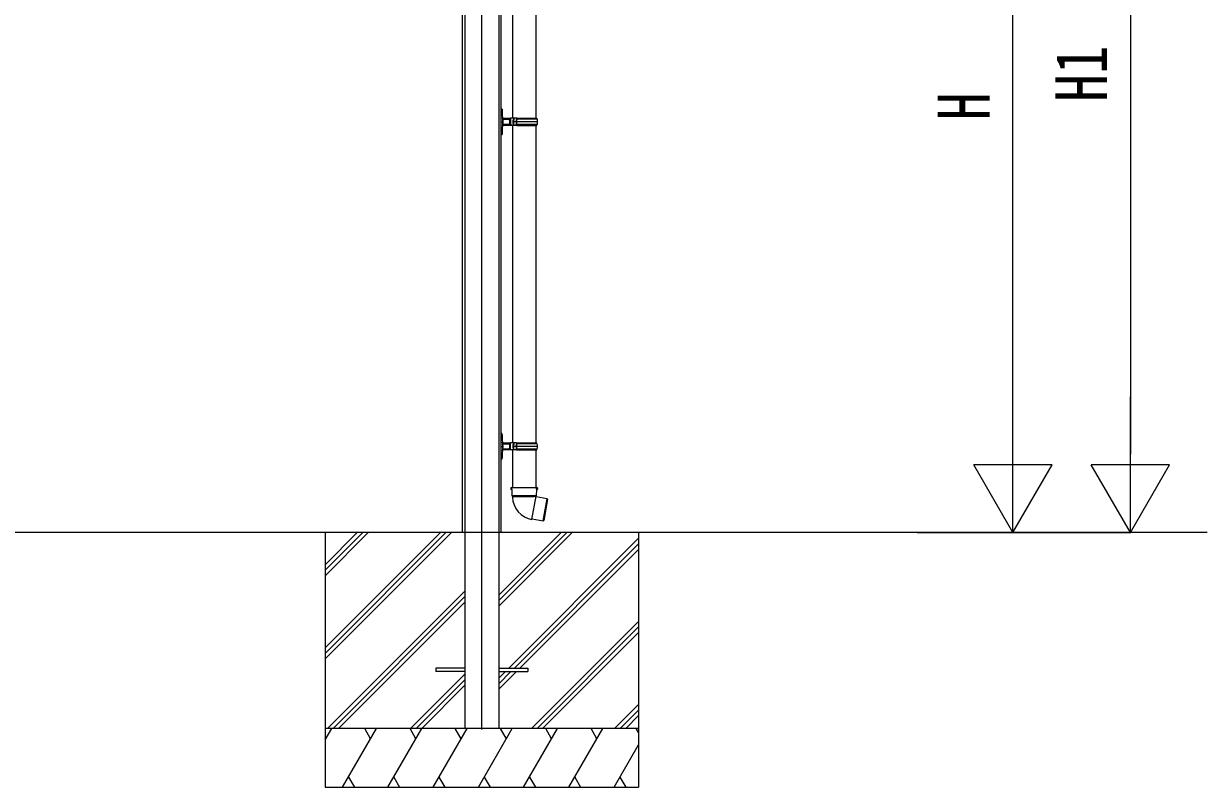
# Model space of a CAD drawing. Units: millimetres, scale not verified. Extents: x -16820 to 16820, y -11880 to 11880.
# Drawn here: x 496 to 3516, y -8630 to -6681 of the extents above; entities that cross this region are included whole.
import ezdxf
from ezdxf.enums import TextEntityAlignment as Align

# ---------------------------------------------------------------- set-up
doc = ezdxf.new("R2010")
doc.units = ezdxf.units.MM
doc.header["$LTSCALE"] = 60
for name, color, linetype in [('0-3_YKK_12', 2, 'Continuous'), ('0-4_YKK_A1', 4, 'Continuous'), ('0-5_YKK_D', 6, 'Continuous')]:
    doc.layers.add(name, color=color, linetype=linetype)
doc.styles.add('ＭＳ ゴシック', font='')
doc.styles.get('ＭＳ ゴシック').set_extended_font_data('MS Gothic')

msp = doc.modelspace()

# ---------------------------------------------------------------- linework, layer by layer
at = {"layer": '0-3_YKK_12'}
msp.add_line((1665.08, -8482.49), (1665.08, -5709.02), dxfattribs=at)
at = {"layer": '0-4_YKK_A1'}
for p, q in [((1615.08, -5712.44), (1615.08, -7980.15)), ((1621.95, -5712.68), (1621.95, -8480.15)), ((1708.22, -5715.69), (1708.22, -8480.15)), ((1713.28, -5715.87), (1713.28, -7980.15)), ((1743.18, -6111.99), (1743.18, -6922.49)), ((1803.38, -6922.48), (1803.38, -6111.98)), ((1714.28, -6897.99), (1713.28, -6897.99)), ((1714.28, -6904.28), (1713.28, -6904.28)), ((1714.58, -6898.15), (1713.58, -6898.15)), ((1714.58, -6904.45), (1713.58, -6904.45)), ((1716.28, -6898.89), (1714.28, -6897.99)), ((1714.28, -6904.28), (1714.28, -6897.99)), ((1716.58, -6899.06), (1714.58, -6898.15)), ((1714.58, -6904.45), (1714.58, -6898.15)), ((1716.28, -6898.89), (1716.46, -6904.62)), ((1716.58, -6899.06), (1716.76, -6904.79)), ((1714.28, -6931.49), (1713.28, -6931.49)), ((1714.58, -6931.65), (1713.58, -6931.65)), ((1714.28, -6931.49), (1717.28, -6931.49)), ((1714.28, -6958.69), (1714.28, -6931.49)), ((1714.58, -6931.65), (1717.58, -6931.65)), ((1714.58, -6958.86), (1714.58, -6931.65)), ((1717.28, -6931.49), (1716.46, -6958.35)), ((1717.58, -6931.65), (1716.76, -6958.52)), ((1717.28, -6931.49), (1718.28, -6931.49)), ((1717.58, -6931.65), (1718.58, -6931.65)), ((1717.99, -6922.24), (1718.09, -6925.49)), ((1718.09, -6937.49), (1717.99, -6940.73)), ((1735.28, -6925.49), (1718.1, -6925.49)), ((1718.1, -6925.49), (1718.28, -6931.49)), ((1718.28, -6931.49), (1718.1, -6937.49)), ((1718.1, -6937.49), (1735.28, -6937.49)), ((1718.29, -6922.41), (1718.39, -6925.65)), ((1718.39, -6937.65), (1718.29, -6940.9)), ((1735.58, -6925.65), (1718.4, -6925.65)), ((1718.4, -6925.65), (1718.58, -6931.65)), ((1718.58, -6931.65), (1718.4, -6937.65)), ((1718.4, -6937.65), (1735.58, -6937.65)), ((1718.95, -6922.49), (1735.28, -6922.49)), ((1735.28, -6940.49), (1718.95, -6940.49)), ((1719.25, -6922.65), (1735.58, -6922.65)), ((1735.58, -6940.65), (1719.25, -6940.65)), ((1735.28, -6922.49), (1738.28, -6922.49)), ((1735.28, -6925.49), (1735.28, -6922.49)), ((1735.28, -6926.99), (1735.28, -6925.49)), ((1735.28, -6926.99), (1735.28, -6935.98)), ((1736.27, -6926.99), (1735.28, -6926.99)), ((1738.28, -6926.99), (1735.28, -6926.99)), ((1736.27, -6935.98), (1735.28, -6935.98)), ((1735.28, -6935.99), (1738.28, -6935.99)), ((1738.28, -6940.49), (1735.28, -6940.49)), ((1735.58, -6922.65), (1738.58, -6922.65)), ((1735.58, -6925.65), (1735.58, -6922.65)), ((1735.58, -6927.15), (1735.58, -6925.65)), ((1738.58, -6927.15), (1735.58, -6927.15)), ((1735.58, -6927.16), (1735.58, -6936.15)), ((1736.57, -6927.16), (1735.58, -6927.16)), ((1736.57, -6936.15), (1735.58, -6936.15)), ((1735.58, -6936.15), (1738.58, -6936.15)), ((1738.58, -6940.65), (1735.58, -6940.65)), ((1738.28, -6926.99), (1736.27, -6926.99)), ((1736.27, -6935.98), (1736.27, -6926.99)), ((1738.28, -6935.98), (1736.27, -6935.98)), ((1738.58, -6927.16), (1736.57, -6927.16)), ((1736.57, -6936.15), (1736.57, -6927.16)), ((1738.58, -6936.15), (1736.57, -6936.15)), ((1746.28, -6922.49), (1738.28, -6922.49)), ((1746.58, -6922.65), (1738.58, -6922.65)), ((1743.18, -6940.49), (1743.18, -7750.99)), ((1746.29, -6926.99), (1744.28, -6926.99)), ((1746.29, -6935.98), (1744.28, -6935.98)), ((1746.28, -6935.99), (1744.28, -6935.99)), ((1746.59, -6927.16), (1744.58, -6927.16)), ((1746.59, -6936.15), (1744.58, -6936.15)), ((1746.58, -6936.15), (1744.58, -6936.15)), ((1746.28, -6926.99), (1746.28, -6922.49)), ((1746.28, -6940.49), (1746.28, -6935.99)), ((1746.29, -6922.48), (1746.29, -6926.99)), ((1753.31, -6922.48), (1746.29, -6922.48)), ((1746.29, -6931.48), (1746.29, -6926.99)), ((1746.29, -6935.98), (1746.29, -6931.48)), ((1752.79, -6931.48), (1746.29, -6931.48)), ((1746.29, -6940.48), (1746.29, -6935.98)), ((1753.31, -6940.48), (1746.29, -6940.48)), ((1746.58, -6927.15), (1746.58, -6922.65)), ((1746.58, -6940.65), (1746.58, -6936.15)), ((1746.59, -6922.65), (1746.59, -6927.16)), ((1753.61, -6922.65), (1746.59, -6922.65)), ((1746.59, -6931.65), (1746.59, -6927.16)), ((1746.59, -6936.15), (1746.59, -6931.65)), ((1753.09, -6931.65), (1746.59, -6931.65)), ((1746.59, -6940.65), (1746.59, -6936.15)), ((1753.61, -6940.65), (1746.59, -6940.65)), ((1752.79, -6931.48), (1752.79, -6931.49)), ((1752.79, -6931.48), (1752.79, -6931.48)), ((1752.88, -6931.48), (1752.88, -6931.48)), ((1806.78, -6931.48), (1753.05, -6931.48)), ((1753.09, -6931.65), (1753.09, -6931.65)), ((1753.09, -6931.65), (1753.09, -6931.65)), ((1753.18, -6931.65), (1753.18, -6931.65)), ((1753.55, -6922.48), (1753.31, -6922.48)), ((1753.55, -6940.48), (1753.31, -6940.48)), ((1807.08, -6931.65), (1753.35, -6931.65)), ((1753.55, -6922.48), (1753.95, -6922.48)), ((1753.55, -6940.48), (1753.95, -6940.48)), ((1753.85, -6922.65), (1753.61, -6922.65)), ((1753.85, -6940.65), (1753.61, -6940.65)), ((1753.85, -6922.65), (1754.25, -6922.65)), ((1753.85, -6940.65), (1754.25, -6940.65)), ((1753.95, -6922.48), (1805.28, -6922.48)), ((1753.95, -6940.48), (1805.28, -6940.48)), ((1754.25, -6922.65), (1805.58, -6922.65)), ((1754.25, -6940.65), (1805.58, -6940.65)), ((1806.28, -6924.48), (1754.98, -6924.48)), ((1806.28, -6938.48), (1754.98, -6938.48)), ((1806.58, -6924.65), (1755.28, -6924.65)), ((1806.58, -6938.65), (1755.28, -6938.65)), ((1803.38, -7750.98), (1803.38, -6940.48)), ((1805.28, -6924.48), (1805.28, -6922.48)), ((1805.28, -6940.48), (1805.28, -6938.48)), ((1805.58, -6924.65), (1805.58, -6922.65)), ((1805.58, -6940.65), (1805.58, -6938.65)), ((1714.28, -6958.69), (1713.28, -6958.69)), ((1714.58, -6958.86), (1713.58, -6958.86)), ((1714.28, -6958.69), (1716.46, -6958.35)), ((1714.28, -6964.99), (1714.28, -6958.69)), ((1714.58, -6958.86), (1716.76, -6958.52)), ((1714.58, -6965.15), (1714.58, -6958.86)), ((1716.46, -6958.35), (1716.28, -6964.08)), ((1716.76, -6958.52), (1716.58, -6964.25)), ((1714.28, -7732.78), (1714.28, -7726.49)), ((1716.28, -7727.39), (1716.46, -7733.12)), ((1714.28, -7732.78), (1713.28, -7732.78)), ((1714.28, -7759.99), (1713.28, -7759.99)), ((1714.28, -7759.99), (1714.28, -7732.78)), ((1714.28, -7787.19), (1714.28, -7759.99)), ((1717.28, -7759.99), (1718.28, -7759.99)), ((1717.99, -7750.74), (1718.09, -7753.99)), ((1735.28, -7753.99), (1718.1, -7753.99)), ((1718.95, -7750.99), (1735.28, -7750.99)), ((1735.28, -7750.99), (1738.28, -7750.99)), ((1735.28, -7755.49), (1735.28, -7764.48)), ((1736.27, -7755.49), (1735.28, -7755.49)), ((1738.28, -7755.49), (1735.28, -7755.49)), ((1738.28, -7755.49), (1736.27, -7755.49)), ((1736.27, -7764.48), (1736.27, -7755.49)), ((1746.28, -7750.99), (1738.28, -7750.99)), ((1746.29, -7755.49), (1744.28, -7755.49)), ((1746.28, -7755.49), (1746.28, -7750.99)), ((1746.29, -7750.98), (1746.29, -7755.49)), ((1753.31, -7750.98), (1746.29, -7750.98)), ((1746.29, -7759.98), (1746.29, -7755.49)), ((1746.29, -7764.48), (1746.29, -7759.98)), ((1752.79, -7759.98), (1746.29, -7759.98)), ((1752.79, -7759.98), (1752.79, -7759.99)), ((1752.79, -7759.98), (1752.79, -7759.98)), ((1752.88, -7759.98), (1752.88, -7759.98)), ((1806.78, -7759.98), (1753.05, -7759.98)), ((1753.55, -7750.98), (1753.31, -7750.98)), ((1753.55, -7750.98), (1753.95, -7750.98)), ((1753.95, -7750.98), (1805.28, -7750.98)), ((1806.28, -7752.98), (1754.98, -7752.98)), ((1805.28, -7752.98), (1805.28, -7750.98)), ((1714.28, -7787.19), (1713.28, -7787.19)), ((1714.28, -7787.19), (1716.46, -7786.85)), ((1714.28, -7793.49), (1714.28, -7787.19)), ((1716.46, -7786.85), (1716.28, -7792.58)), ((1718.09, -7765.99), (1717.99, -7769.23)), ((1718.1, -7765.99), (1735.28, -7765.99)), ((1735.28, -7768.99), (1718.95, -7768.99)), ((1736.27, -7764.48), (1735.28, -7764.48)), ((1735.28, -7764.49), (1738.28, -7764.49)), ((1738.28, -7768.99), (1735.28, -7768.99)), ((1738.28, -7764.48), (1736.27, -7764.48)), ((1743.18, -7768.99), (1743.18, -7864.99)), ((1746.29, -7764.48), (1744.28, -7764.48)), ((1746.28, -7764.49), (1744.28, -7764.49)), ((1746.28, -7768.99), (1746.28, -7764.49)), ((1746.29, -7768.98), (1746.29, -7764.48)), ((1753.31, -7768.98), (1746.29, -7768.98)), ((1753.55, -7768.98), (1753.31, -7768.98)), ((1753.55, -7768.98), (1753.95, -7768.98)), ((1753.95, -7768.98), (1805.28, -7768.98)), ((1806.28, -7766.98), (1754.98, -7766.98)), ((1803.38, -7864.99), (1803.38, -7768.98)), ((1805.28, -7768.98), (1805.28, -7766.98)), ((1741.43, -7864.99), (1739.28, -7865.77)), ((1739.28, -7865.77), (1739.35, -7865.77)), ((1739.28, -7869.42), (1739.35, -7869.42)), ((1739.42, -7868.51), (1739.42, -7866.68)), ((1741.43, -7864.99), (1741.56, -7864.99)), ((1741.52, -7870.24), (1741.79, -7885.52)), ((1741.66, -7870.24), (1741.52, -7870.24)), ((1741.56, -7864.99), (1805, -7864.99)), ((1741.74, -7869.33), (1741.68, -7865.88)), ((1804.77, -7885.52), (1805.04, -7870.24)), ((1805.04, -7870.24), (1804.91, -7870.24)), ((1805, -7864.99), (1805.13, -7864.99)), ((1805.04, -7870.24), (1807.28, -7869.42)), ((1807.28, -7865.77), (1805.13, -7864.99)), ((1807.15, -7868.51), (1807.15, -7866.68)), ((1807.22, -7865.77), (1807.28, -7865.77)), ((1807.22, -7869.42), (1807.28, -7869.42)), ((1807.28, -7869.42), (1807.28, -7865.77)), ((1741.79, -7885.52), (1743.11, -7887.47)), ((1741.79, -7885.52), (1773.28, -7885.52)), ((1743.11, -7887.47), (1743.17, -7889.09)), ((1743.11, -7887.47), (1798.42, -7887.47)), ((1773.28, -7885.52), (1804.77, -7885.52)), ((1792.96, -7946.37), (1803.39, -7887.22)), ((1831.54, -7893.42), (1803.18, -7888.41)), ((1803.72, -7887.08), (1804.77, -7885.52)), ((1821.58, -7949.94), (1831.54, -7893.42)), ((1832.36, -7894.57), (1822.74, -7949.13)), ((1832.36, -7894.57), (1831.54, -7893.42)), ((1793.21, -7944.94), (1821.58, -7949.94)), ((1821.58, -7949.94), (1822.74, -7949.13)), ((3516.36, -7979.99), (-3178.01, -7979.99)), ((1265.08, -7979.99), (1265.08, -8629.99)), ((1265.08, -8273.96), (1559.06, -7979.99)), ((1265.08, -8288.11), (1573.21, -7979.99)), ((1265.08, -8302.25), (1587.35, -7979.99)), ((1265.08, -8061.83), (1346.93, -7979.99)), ((1265.08, -8075.97), (1361.07, -7979.99)), ((1265.08, -8090.12), (1375.21, -7979.99)), ((1708.22, -8167.48), (1895.72, -7979.99)), ((1708.22, -8153.34), (1881.57, -7979.99)), ((1708.22, -8139.19), (1867.43, -7979.99)), ((1734.06, -8325.49), (2065.08, -7994.47)), ((2065.08, -7979.99), (2065.08, -8629.99)), ((1748.2, -8325.49), (2065.08, -8008.61)), ((1762.34, -8325.49), (2065.08, -8022.75)), ((1271.19, -8479.99), (1621.95, -8129.24)), ((1285.33, -8479.99), (1621.95, -8143.38)), ((1299.48, -8479.99), (1621.95, -8157.52)), ((1791.69, -8479.99), (2065.08, -8206.6)), ((1805.83, -8479.99), (2065.08, -8220.74)), ((1819.98, -8479.99), (2065.08, -8234.88)), ((1547.5, -8325.49), (1547.5, -8334.49)), ((1621.95, -8325.49), (1547.5, -8325.49)), ((1621.95, -8334.49), (1547.5, -8334.49)), ((1708.22, -8325.49), (1782.5, -8325.49)), ((1708.22, -8379.61), (1753.34, -8334.49)), ((1708.22, -8351.33), (1725.06, -8334.49)), ((1708.22, -8365.47), (1739.2, -8334.49)), ((1708.22, -8334.49), (1782.5, -8334.49)), ((1782.5, -8325.49), (1782.5, -8334.49)), ((1483.32, -8479.99), (1621.95, -8341.37)), ((1497.47, -8479.99), (1621.95, -8355.51)), ((1511.61, -8479.99), (1621.95, -8369.65)), ((2003.82, -8479.99), (2065.08, -8418.73)), ((2017.97, -8479.99), (2065.08, -8432.87)), ((2032.11, -8479.99), (2065.08, -8447.01)), ((2065.08, -8479.99), (1265.08, -8479.99)), ((1265.08, -8508.93), (1281.79, -8479.99)), ((1309.63, -8629.99), (1396.23, -8479.99)), ((1381.23, -8505.97), (1366.23, -8479.99)), ((1425.1, -8629.99), (1511.7, -8479.99)), ((1496.7, -8505.97), (1481.7, -8479.99)), ((1540.57, -8629.99), (1627.17, -8479.99)), ((1612.17, -8505.97), (1597.17, -8479.99)), ((1656.04, -8629.99), (1742.64, -8479.99)), ((1727.64, -8505.97), (1712.64, -8479.98)), ((1771.51, -8629.99), (1858.11, -8479.99)), ((1843.11, -8505.97), (1828.11, -8479.99)), ((1886.98, -8629.99), (1973.58, -8479.99)), ((1958.58, -8505.97), (1943.58, -8479.99)), ((2065.08, -8490.43), (2059.05, -8479.99)), ((1266.79, -8505.97), (1265.08, -8503.01)), ((2002.45, -8629.99), (2065.08, -8521.5)), ((1324.63, -8604.01), (1339.63, -8629.99)), ((1440.1, -8604.01), (1455.1, -8629.99)), ((1555.57, -8604.01), (1570.57, -8629.99)), ((1671.04, -8604.01), (1686.04, -8629.99)), ((1786.51, -8604.01), (1801.51, -8629.99)), ((1901.98, -8604.01), (1916.98, -8629.99)), ((2017.45, -8604.01), (2032.45, -8629.99)), ((1265.08, -8629.99), (2065.08, -8629.99))]:
    msp.add_line(p, q, dxfattribs=at)
for points in [[(1714.28, -6931.49), (1714.28, -6904.28), (1716.46, -6904.62), (1717.28, -6931.49)], [(1714.58, -6931.65), (1714.58, -6904.45), (1716.76, -6904.79), (1717.58, -6931.65)], [(1735.28, -6940.49), (1735.28, -6937.49), (1735.28, -6935.99)], [(1735.58, -6940.65), (1735.58, -6937.65), (1735.58, -6936.15)], [(1746.28, -6940.49), (1738.28, -6940.49), (1738.28, -6922.49)], [(1746.58, -6940.65), (1738.58, -6940.65), (1738.58, -6922.65)], [(1746.28, -6926.99), (1744.28, -6926.99), (1744.28, -6935.99)], [(1746.58, -6927.15), (1744.58, -6927.15), (1744.58, -6936.15)], [(1753.05, -6931.48), (1752.88, -6931.48), (1752.79, -6931.48), (1746.29, -6931.48)], [(1753.35, -6931.65), (1753.18, -6931.65), (1753.09, -6931.65), (1746.59, -6931.65)], [(1753.31, -6922.48), (1752.92, -6926.94), (1752.79, -6931.48)], [(1753.61, -6922.65), (1753.22, -6927.11), (1753.09, -6931.65)], [(1713.28, -6964.99), (1714.28, -6964.99), (1716.28, -6964.08)], [(1713.58, -6965.15), (1714.58, -6965.15), (1716.58, -6964.25)], [(1716.28, -7727.39), (1714.28, -7726.49), (1713.28, -7726.49)], [(1714.28, -7732.78), (1716.46, -7733.12), (1717.28, -7759.99)], [(1714.28, -7759.99), (1717.28, -7759.99), (1716.46, -7786.85)], [(1718.1, -7753.99), (1718.28, -7759.99), (1718.1, -7765.99)], [(1735.28, -7755.49), (1735.28, -7753.99), (1735.28, -7750.99)], [(1746.28, -7768.99), (1738.28, -7768.99), (1738.28, -7750.99)], [(1746.28, -7755.49), (1744.28, -7755.49), (1744.28, -7764.49)], [(1753.05, -7759.98), (1752.88, -7759.98), (1752.79, -7759.98), (1746.29, -7759.98)], [(1753.31, -7750.98), (1752.92, -7755.44), (1752.79, -7759.98)], [(1713.28, -7793.49), (1714.28, -7793.49), (1716.28, -7792.58)], [(1735.28, -7768.99), (1735.28, -7765.99), (1735.28, -7764.49)], [(1739.28, -7865.77), (1739.28, -7869.42), (1741.52, -7870.24)], [(1739.35, -7865.77), (1740.79, -7865.26), (1741.56, -7864.99)], [(1741.66, -7870.24), (1740.84, -7869.95), (1739.35, -7869.42)], [(1741.68, -7865.88), (1740.79, -7866.2), (1739.42, -7866.68)], [(1739.42, -7868.51), (1740.84, -7869.01), (1741.74, -7869.33)], [(1804.82, -7869.33), (1804.86, -7867.59), (1804.89, -7865.88)], [(1804.82, -7869.33), (1805.73, -7869.01), (1807.15, -7868.51)], [(1807.15, -7866.68), (1805.77, -7866.2), (1804.89, -7865.88)], [(1807.22, -7869.42), (1805.73, -7869.95), (1804.91, -7870.24)], [(1805, -7864.99), (1805.77, -7865.26), (1807.22, -7865.77)], [(1803.7, -7887.06), (1803.61, -7887.11), (1803.39, -7887.22), (1803.36, -7887.23), (1803.08, -7887.32), (1801.35, -7887.44), (1798.42, -7887.47), (1795.68, -7887.57), (1792.03, -7887.67), (1787.73, -7887.77), (1783.14, -7887.86), (1778.15, -7887.95), (1773.16, -7888.04), (1768.03, -7888.13), (1763.19, -7888.22), (1758.5, -7888.31), (1754.36, -7888.41), (1750.65, -7888.52), (1747.67, -7888.62), (1745.35, -7888.75), (1743.87, -7888.88), (1743.2, -7889.04), (1743.17, -7889.09)]]:
    msp.add_lwpolyline(points, dxfattribs=at)
for centre, radius, start, end in [((1718.95, -6920.49), 2, 181.7624, 241.44015), ((1718.95, -6942.49), 2, 118.55985, 178.2376), ((1719.25, -6920.65), 2, 181.7624, 241.44015), ((1719.25, -6942.65), 2, 118.55985, 178.2376), ((1718.95, -6920.49), 2, 241.44015, 270), ((1718.95, -6942.49), 2, 90, 118.55985), ((1719.25, -6920.65), 2, 241.44015, 270), ((1719.25, -6942.65), 2, 90, 118.55985), ((1752.84, -6931.71), 0.226, 80.79578, 102.71983), ((1830.68, -6931.5), 77.89, 179.99307, 186.62466), ((1833.8, -6931.46), 80.75, 173.61461, 180.01355), ((1833.8, -6931.5), 80.75, 179.98461, 186.38348), ((1753.14, -6931.87), 0.226, 80.79578, 102.71983), ((1830.98, -6931.66), 77.89, 179.99307, 186.62466), ((1834.1, -6931.63), 80.75, 173.61461, 180.01355), ((1834.1, -6931.67), 80.75, 179.98461, 186.38348), ((1755.11, -6940.09), 1.61, 94.66451, 194.14319), ((1755.17, -6922.83), 1.66, 167.69464, 263.49512), ((1755.41, -6940.26), 1.61, 94.66451, 194.14319), ((1755.47, -6923), 1.66, 167.69464, 263.49512), ((1755.75, -6922.68), 1.81, 173.59328, 264.82407), ((1755.81, -6940.33), 1.86, 96.97139, 184.61125), ((1756.05, -6922.85), 1.81, 173.59328, 264.82407), ((1756.11, -6940.5), 1.86, 96.97139, 184.61125), ((1757.53, -6931.48), 49.25, 0, 8.17123), ((1757.53, -6931.48), 49.25, 351.83186, 0.00306), ((1757.83, -6931.65), 49.25, 0, 8.17123), ((1757.83, -6931.65), 49.25, 351.83186, 0.00306), ((1718.95, -7748.99), 2, 181.7624, 241.44015), ((1718.95, -7748.99), 2, 241.44015, 270), ((1752.84, -7760.21), 0.226, 80.79578, 102.71983), ((1830.68, -7760), 77.89, 179.99307, 186.62466), ((1833.8, -7759.96), 80.75, 173.61461, 180.01355), ((1833.8, -7760), 80.75, 179.98461, 186.38348), ((1755.17, -7751.33), 1.66, 167.69464, 263.49512), ((1755.75, -7751.18), 1.81, 173.59328, 264.82407), ((1757.53, -7759.98), 49.25, 0, 8.17123), ((1757.53, -7759.98), 49.25, 351.83186, 0.00306), ((1718.95, -7770.99), 2, 118.55985, 178.2376), ((1718.95, -7770.99), 2, 90, 118.55985), ((1755.11, -7768.59), 1.61, 94.66451, 194.14319), ((1755.81, -7768.83), 1.86, 96.97139, 184.61125), ((1736.67, -7866.43), 2.75, 354.81691, 13.99327), ((1735.76, -7868.68), 3.66, 348.38866, 2.80116), ((1739.12, -7865.76), 2.56, 357.19737, 17.56812), ((1739.85, -7869.61), 1.92, 340.91849, 8.46572), ((1807.33, -7869.55), 2.51, 174.83553, 195.78026), ((1806.8, -7865.68), 1.93, 159.00896, 186.22555), ((1810.8, -7866.5), 3.66, 168.38866, 182.80116), ((1809.89, -7868.75), 2.75, 174.81691, 193.99327), ((1803.43, -7886.99), 60.3, 182.00147, 260)]:
    msp.add_arc(centre, radius, start, end, dxfattribs=at)
for centre, major_axis, ratio, start_param, end_param in [((1718.09, -6925.32), (1, 0.031), 0.162205, 3.1415927, 4.7026633), ((1718.09, -6937.65), (1, -0.031), 0.162205, 1.580522, 3.1415927), ((1718.39, -6925.49), (1, 0.031), 0.162205, 3.1415927, 4.7026633), ((1718.39, -6937.82), (1, -0.031), 0.162205, 1.580522, 3.1415927), ((1718.19, -6928.49), (-0.1, 3), 0.333136, 6.2716543, 6.28138), ((1718.19, -6934.49), (0.1, 3), 0.333136, 3.143398, 3.1531236), ((1718.49, -6928.65), (-0.1, 3), 0.333136, 6.2716543, 6.28138), ((1718.49, -6934.65), (0.1, 3), 0.333136, 3.143398, 3.1531236), ((1735.28, -6925), (3, 0), 0.162278, 4.712389, 6.2831853), ((1735.28, -6937.97), (3, 0), 0.162278, 6.2831853, 7.8539816), ((1735.58, -6925.17), (3, 0), 0.162278, 4.712389, 6.2831853), ((1735.58, -6938.14), (3, 0), 0.162278, 6.2831853, 7.8539816), ((1718.09, -7753.82), (1, 0.031), 0.162205, 3.1415927, 4.7026633), ((1718.19, -7756.99), (-0.1, 3), 0.333136, 6.2716543, 6.28138), ((1735.28, -7753.5), (3, 0), 0.162278, 4.712389, 6.2831853), ((1718.09, -7766.15), (1, -0.031), 0.162205, 1.580522, 3.1415927), ((1718.19, -7762.99), (0.1, 3), 0.333136, 3.143398, 3.1531236), ((1735.28, -7766.47), (3, 0), 0.162278, 6.2831853, 7.8539816)]:
    msp.add_ellipse(centre, major_axis=major_axis, ratio=ratio, start_param=start_param, end_param=end_param, dxfattribs=at)
at = {"layer": '0-5_YKK_D'}
for p, q in [((3320.17, -5771.03), (3320.17, -7779.99)), ((3020.17, -7779.99), (3020.17, -5979.99)), ((3020.17, -7979.99), (3020.17, -7633.58)), ((3320.17, -7979.99), (3320.17, -7633.58)), ((3020.17, -7979.99), (2920.17, -7806.78)), ((3120.17, -7806.78), (2920.17, -7806.78)), ((3020.17, -7979.99), (3120.17, -7806.78)), ((3320.17, -7979.99), (3220.17, -7806.78)), ((3420.17, -7806.78), (3220.17, -7806.78)), ((3320.17, -7979.99), (3420.17, -7806.78)), ((2776.07, -7979.99), (3021.17, -7979.99)), ((2776.07, -7979.99), (3321.17, -7979.99))]:
    msp.add_line(p, q, dxfattribs=at)

# ---------------------------------------------------------------- texts
at = {"layer": '0-5_YKK_D', "style": 'ＭＳ ゴシック', "width": 0.8}
for s, p in [('H1', (3300.17, -6881.11)), ('H', (3000.17, -6927.99))]:
    msp.add_text(s, height=132, rotation=90, dxfattribs=at).set_placement(p, align=Align.BOTTOM_LEFT)

doc.saveas('drawing.dxf')
